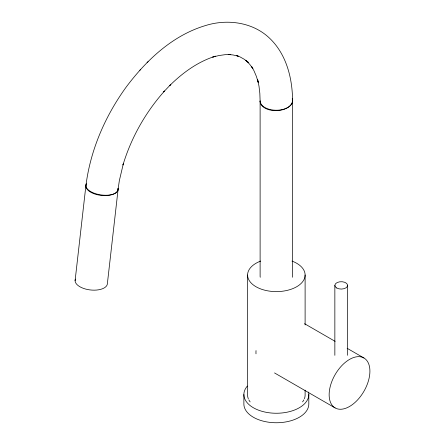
<?xml version="1.0" encoding="UTF-8"?>
<svg xmlns="http://www.w3.org/2000/svg" width="445" height="445" viewBox="0 0 445 445"><rect width="100%" height="100%" fill="white"/><g stroke="black" fill="none" stroke-linecap="round" stroke-linejoin="round"><path stroke-width="0.67" d="M75.094 280.684L85.846 186.11M85.907 185.687C90.418 149.954 105.226 115.939 126.313 86.903C146.572 59.919 172.81 35.183 205.868 25.448C227.289 18.818 252.554 22.139 269.247 37.903C286.257 53.784 292.404 77.908 292.565 100.498M118.097 189.231L119.349 180.592L123.343 163.71L122.97 164.989C131.197 137.689 145.543 112.279 164.528 91.019L163.693 91.887L170.841 84.389L169.823 85.446C182.789 72.707 197.969 61.605 215.497 56.165L212.688 57.082L218.912 55.547L224.97 54.696L230.81 54.54M139.852 70.26L140.687 69.392M147.056 62.695L148.068 61.638M228.196 54.485L233.019 54.952L238.236 56.17L236.312 55.436M236.245 55.419L239.899 56.832L244.416 59.369L248.549 62.545L245.885 60.375L249.617 64.191L252.91 68.597L251.497 66.35L254.012 70.833L256.387 76.418L258.25 82.503L257.638 79.588L259.012 86.28L259.836 93.394L260.125 101.26M304.558 323.704L335.146 341.371M347.145 348.296L363.938 357.991A28.825 16.643 -60 0 1 354.804 402.642A28.825 16.643 -60 0 1 329.84 388.229A28.825 16.643 -60 0 1 363.938 357.991M274.532 372.938L335.113 407.915M347.634 285.39L347.634 355.321M334.851 285.39L334.851 355.321M308.813 394.509L308.813 404.004A32.468 18.746 0 0 1 276.345 422.75A32.468 18.746 0 0 1 243.877 404.004L243.877 394.509M305.109 275.004L305.109 324.956M305.109 390.17L305.109 395.026A28.758 16.604 0 0 1 304.386 398.726M292.582 100.882L292.582 276.05A16.231 9.373 0 0 1 292.443 277.268M247.587 275.004L247.587 395.026A28.758 16.604 0 0 0 248.31 398.726M255.997 353.814A28.825 16.643 -60 0 1 256.025 350.593M86.374 184.08A16.231 7.977 6.5 0 0 99.969 195.238A16.231 7.977 6.5 0 0 118.159 188.808L107.401 283.387A16.231 7.977 6.5 0 1 89.74 289.884A16.231 7.977 6.5 0 1 75.389 279.143M117.936 188.218A16.231 7.526 8.3 0 1 101.076 194.932A16.231 7.526 8.3 0 1 86.408 183.791M292.248 98.601A16.231 9.751 -2.1 0 1 277.936 110.555A16.231 9.751 -2.1 0 1 260.114 101.271M292.27 99.046A16.231 9.373 0 0 1 277.941 110.204A16.231 9.373 0 0 1 260.114 100.882L260.114 276.05A16.231 9.373 0 0 0 260.253 277.268M303.874 399.844A28.758 16.604 0 0 1 302.544 401.885M250.151 401.885A28.758 16.604 0 0 1 248.822 399.844M292.003 261.076A28.758 16.604 0 0 1 298.055 285.896A28.758 16.604 0 0 1 254.64 285.896A28.758 16.604 0 0 1 260.692 261.076M308.535 392.062A32.468 18.746 0 0 1 270.938 412.988A32.468 18.746 0 0 1 247.337 386.088M336.726 287.998A6.391 3.688 0 0 0 347.417 286.341A6.391 3.688 0 0 0 339.591 281.824A6.391 3.688 0 0 0 336.726 287.998"/></g></svg>
